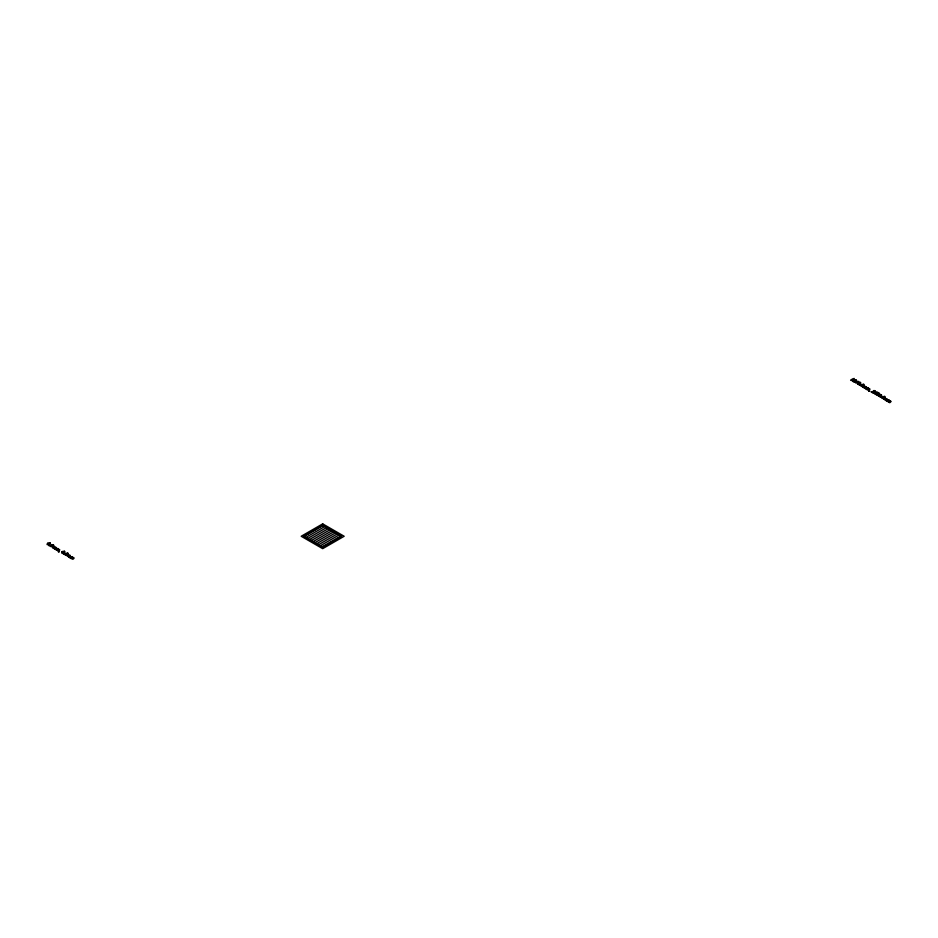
<?xml version="1.0" encoding="UTF-8"?>
<svg xmlns="http://www.w3.org/2000/svg" width="938" height="938" viewBox="0 0 938 938"><rect width="100%" height="100%" fill="white"/><g stroke="black" fill="none" stroke-linecap="round" stroke-linejoin="round"><path stroke-width="1.41" d="M54.345 546.491C51.273 549.375 52.012 545.893 54.392 546.444M69.506 557.477C73.481 554.651 71.124 559.81 68.544 556.926C73.633 554.839 64.699 557.653 68.779 555.788C61.24 555.765 73.434 552.834 69.553 557.442M304.299 536.266L322.684 525.655L324.489 526.699L306.105 537.31L307.91 538.353L326.295 527.742L328.101 528.774L309.716 539.397L311.522 540.44L329.906 529.818L331.712 530.861L313.327 541.484L315.133 542.516L333.518 531.905L335.323 532.948L316.927 543.559L318.732 544.603L337.129 533.992L338.935 535.035L320.538 545.646L322.344 546.69L340.729 536.067M886.363 400.737L887.7 399.529L886.469 398.92C882.939 401.136 886.293 398.849 885.226 398.345M886.445 400.784L889.072 399.998L887.465 401.312L885.402 400.186L887.254 399.412L885.355 398.24M864.25 386.233L865.071 386.644L863.3 387.359L864.226 387.957L866.137 387.019L864.484 388.039L866.442 389.235L868.096 387.898L865.528 388.649L866.548 386.995L864.379 386.139M867.65 388.191C870.3 388.672 864.684 389.434 867.615 389.915C867.146 388.813 871.121 388.32 869.69 389.704C865.962 391.756 871.66 388.367 867.779 388.098M888.626 400.303L889.447 400.714L887.618 401.464L888.591 402.027L890.514 401.089L888.802 402.144L889.763 402.695L891.1 401.487L888.755 400.209M53.935 546.748L54.756 547.171L52.927 547.909L53.912 548.472L55.823 547.546L54.111 548.589L56.128 549.75L57.781 548.425L55.154 549.199L56.233 547.511L54.064 546.655M57.324 548.707L58.156 549.129L56.327 549.867L57.3 550.43L59.223 549.504L57.511 550.547L58.473 551.11L59.809 549.903L57.464 548.613M71.757 557.043C74.419 557.524 68.802 558.274 71.734 558.767C71.265 557.664 75.228 557.172 73.809 558.556C70.045 560.619 75.779 557.219 71.886 556.938M47.381 543.993L48.131 544.65L50.077 543.008L47.381 543.993M50.652 545.881L51.402 546.537L53.349 544.896L50.652 545.881M61.814 552.318L62.553 552.986L64.499 551.345L61.814 552.318M65.085 554.217L65.836 554.874L67.782 553.232L65.085 554.217M857.695 383.478L858.446 384.134L860.392 382.493L857.695 383.478M860.978 385.366L861.717 386.022L863.664 384.381L860.978 385.366M876.491 394.323L877.241 394.98L879.187 393.339L876.491 394.323M878.672 395.59L879.422 396.246L881.286 395.215L880.149 394.382L878.191 395.625L878.507 396.246L881.743 395.273L880.278 394.652L878.672 395.59M881.955 397.478L882.693 398.134L884.64 396.493L881.955 397.478M873.524 393.057L874.966 393.843L876.409 393.315L875.94 392.213L878.038 392.506L875.295 392.213L875.576 393.514L874.861 393.714L873.524 393.057M59.329 551.638L58.437 551.802L59.329 551.638M869.643 391.123L868.752 391.287L869.643 391.123M851.622 380.312C847.213 380.934 859.443 375.88 851.622 380.312M49.655 545.599L48.975 545.599L49.655 545.599M64.089 553.936L63.397 553.936L64.089 553.936M859.97 385.084L859.29 385.084L859.97 385.084M880.946 397.196L880.266 397.196L880.946 397.196M856.523 380.371L853.076 381.133L854.846 381.86L854.014 382.059L852.314 381.074L855.632 380.711C856.019 379.48 852.888 379.878 856.16 379.902L856.523 380.371M875.318 391.228L871.871 391.99L873.641 392.705L872.809 392.916L871.109 391.932L874.427 391.556C875.682 390.314 871.566 391.052 874.228 390.548L875.318 391.228M47.721 543.231L47.205 544.65L50.453 543.688L50.206 542.95L47.721 543.231M50.992 545.119L50.488 546.549L53.724 545.576L53.478 544.837L50.992 545.119M62.143 551.556L61.638 552.986L64.874 552.013L64.628 551.274L62.143 551.556M65.414 553.455L64.91 554.874L68.146 553.901L67.899 553.174L65.414 553.455M858.036 382.716L857.52 384.134L860.767 383.161L860.521 382.434L858.036 382.716M861.307 384.603L860.803 386.022L864.039 385.061L863.792 384.322L861.307 384.603M876.831 393.561L876.315 394.992L879.563 394.019L879.316 393.28L876.831 393.561M882.283 396.715L881.779 398.134L885.015 397.161L884.769 396.434L882.283 396.715M863.089 386.902C860.052 387.617 867.357 384.029 863.089 386.902M884.065 399.013C881.028 399.729 888.356 396.153 884.065 399.013M322.684 523.873L301.204 536.266L322.684 548.671L344.176 536.266L322.684 523.873M322.684 525.362L303.783 536.266L322.684 547.182L341.596 536.266L322.684 525.362M855.421 381.707L855.984 383.196L858.903 381.508L855.421 381.707M858.129 381.567L856.652 382.411L855.597 381.813L858.129 381.567"/></g></svg>
